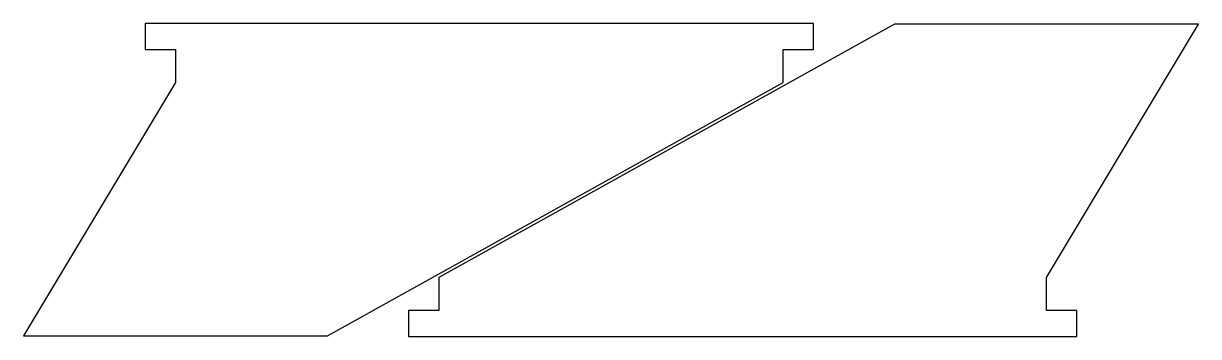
# Model space of a CAD drawing. Header units: metres. Extents: x -82 to 150, y 0 to 62.
import ezdxf

# ---------------------------------------------------------------- set-up
doc = ezdxf.new("R2010")
doc.units = ezdxf.units.M

msp = doc.modelspace()

# ---------------------------------------------------------------- linework, layer by layer
for p, q in [((74, 61.65), (-58, 61.65)), ((-58, 61.65), (-58, 56.55)), ((90, 61.55), (0, 11.55)), ((74, 56.55), (74, 61.65)), ((150, 61.55), (90, 61.55)), ((120, 11.55), (150, 61.55)), ((-58, 56.55), (-52, 56.55)), ((-52, 56.55), (-52, 50)), ((68, 50), (68, 56.55)), ((68, 56.55), (74, 56.55)), ((-52, 50), (-82, 0)), ((-22, 0), (68, 50)), ((0, 11.55), (0, 5)), ((120, 5), (120, 11.55)), ((0, 5), (-6, 5)), ((-6, 5), (-6, -0.1)), ((126, 5), (120, 5)), ((126, -0.1), (126, 5)), ((-82, 0), (-22, 0)), ((-6, -0.1), (126, -0.1))]:
    msp.add_line(p, q)

doc.saveas('drawing.dxf')
